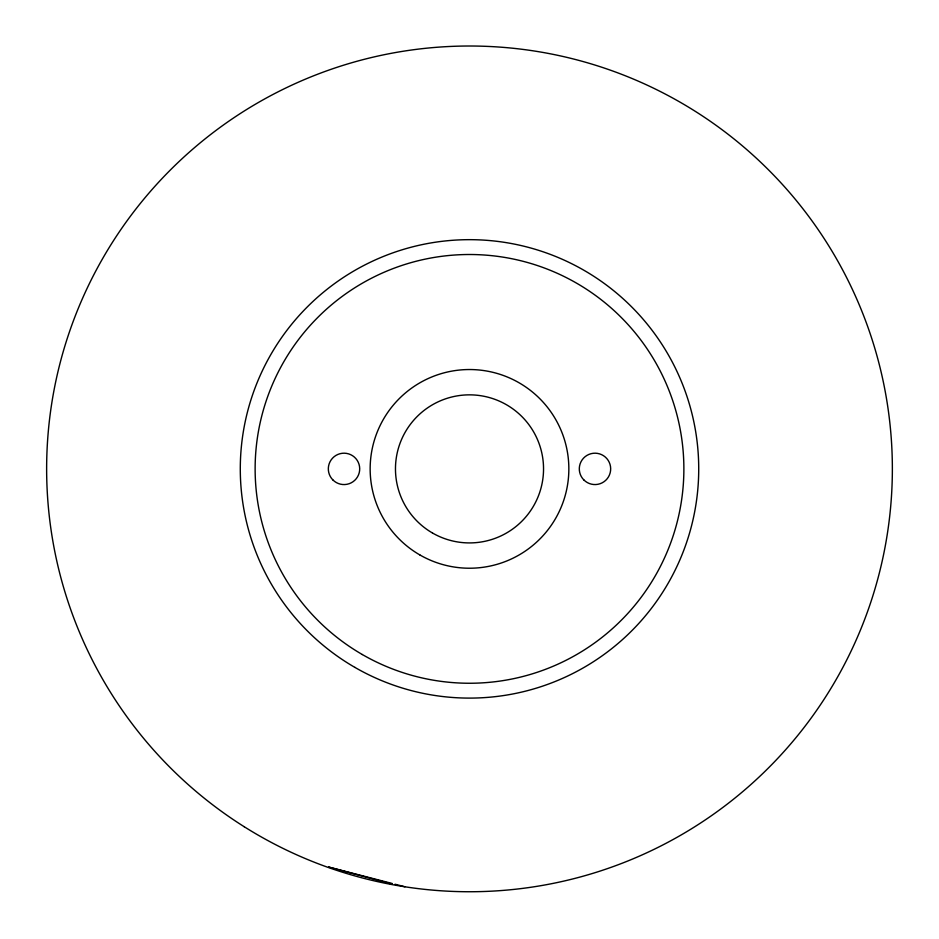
<?xml version="1.0" encoding="UTF-8"?>
<svg xmlns="http://www.w3.org/2000/svg" width="939" height="939" viewBox="0 0 939 939"><rect width="100%" height="100%" fill="white"/><g stroke="black" fill="none" stroke-linecap="round" stroke-linejoin="round"><path stroke-width="1.41" d="M392.22 883.493L328.556 867.026L392.009 884.069M395.049 884.221L404.955 886.78M332.922 479.97A15.681 15.681 0 0 0 359.168 472.939A15.681 15.681 0 0 0 339.953 453.725A15.681 15.681 0 0 0 332.922 479.97M583.894 479.97A15.681 15.681 0 0 0 610.139 472.939A15.681 15.681 0 0 0 590.924 453.725A15.681 15.681 0 0 0 583.894 479.97M362.313 654.53A214.374 214.374 0 0 0 683.874 468.878A214.374 214.374 0 0 0 362.313 283.226A214.374 214.374 0 0 0 362.313 654.53M354.895 667.394A229.222 229.222 0 0 0 698.722 468.878A229.222 229.222 0 0 0 354.895 270.373A229.222 229.222 0 0 0 354.895 667.394M419.827 554.914A99.346 99.346 0 0 0 568.846 468.878A99.346 99.346 0 0 0 419.827 382.842A99.346 99.346 0 0 0 419.827 554.914M244.199 826.719A422.855 422.855 0 0 0 892.05 485.076A422.855 422.855 0 0 0 272.251 94.839A422.855 422.855 0 0 0 244.199 826.719M432.48 533A74.04 74.04 0 0 0 543.54 468.878A74.04 74.04 0 0 0 432.48 404.768A74.04 74.04 0 0 0 432.48 533"/></g></svg>
